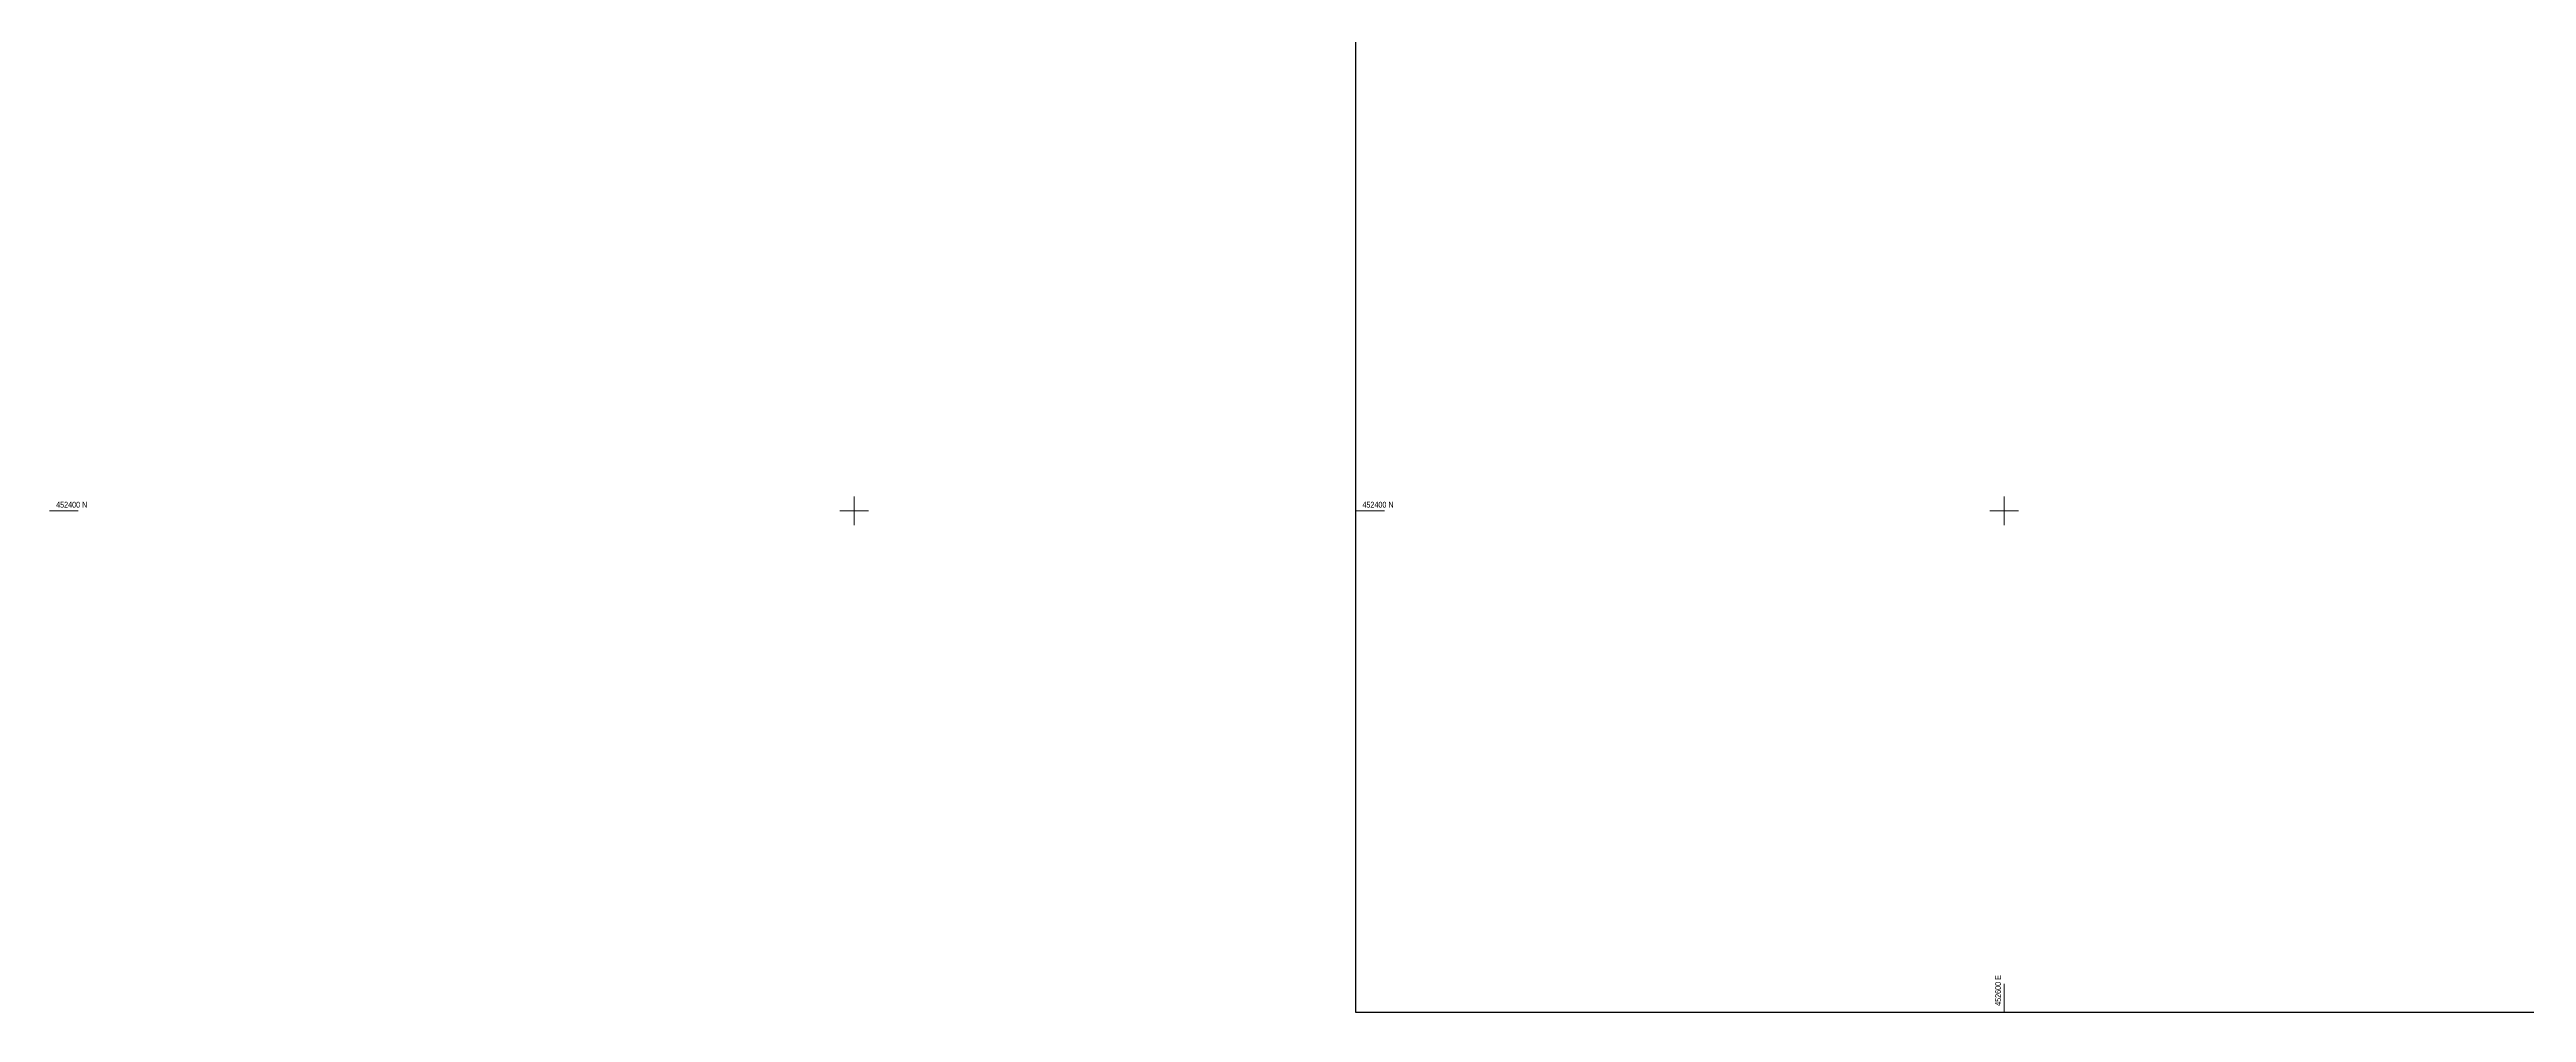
# Model space of a CAD drawing. Extents: x 452260 to 454003, y 451265 to 453203.
# Drawn here: x 452260.1 to 452690.8, y 452312.8 to 452480.2 of the extents above; entities that cross this region are included whole.
import ezdxf

# ---------------------------------------------------------------- set-up
doc = ezdxf.new("R2010")
doc.units = 0
doc.header["$LTSCALE"] = 0.7
doc.header["$MEASUREMENT"] = 0
doc.layers.add('Border', color=7, linetype='Continuous', lineweight=25)
doc.layers.add('FPS_Grid', color=7, linetype='Continuous', lineweight=13)
doc.styles.get("Standard").update_dxf_attribs({"font": 'ARIALN.TTF'})

msp = doc.modelspace()

# ---------------------------------------------------------------- linework, layer by layer
at = {"layer": 'Border'}
msp.add_lwpolyline([(452487.26, 452726.87), (453025.89, 452726.87), (453025.89, 452312.76), (452487.26, 452312.76)], close=True, dxfattribs=at)
at = {"layer": 'FPS_Grid'}
for p, q in [((452260.09, 452400), (452265.09, 452400)), ((452397.5, 452400), (452402.5, 452400)), ((452400, 452397.5), (452400, 452402.5)), ((452487.26, 452400), (452492.26, 452400)), ((452597.5, 452400), (452602.5, 452400)), ((452600, 452397.5), (452600, 452402.5)), ((452600, 452312.76), (452600, 452317.76))]:
    msp.add_line(p, q, dxfattribs=at)

# ---------------------------------------------------------------- texts
for p in [(452261.23, 452400.57), (452488.4, 452400.57)]:
    msp.add_text('452400 N', height=1, dxfattribs=at).set_placement(p)
msp.add_text('452600 E', height=1, rotation=90, dxfattribs=at).set_placement((452599.43, 452313.9))

doc.saveas('drawing.dxf')
